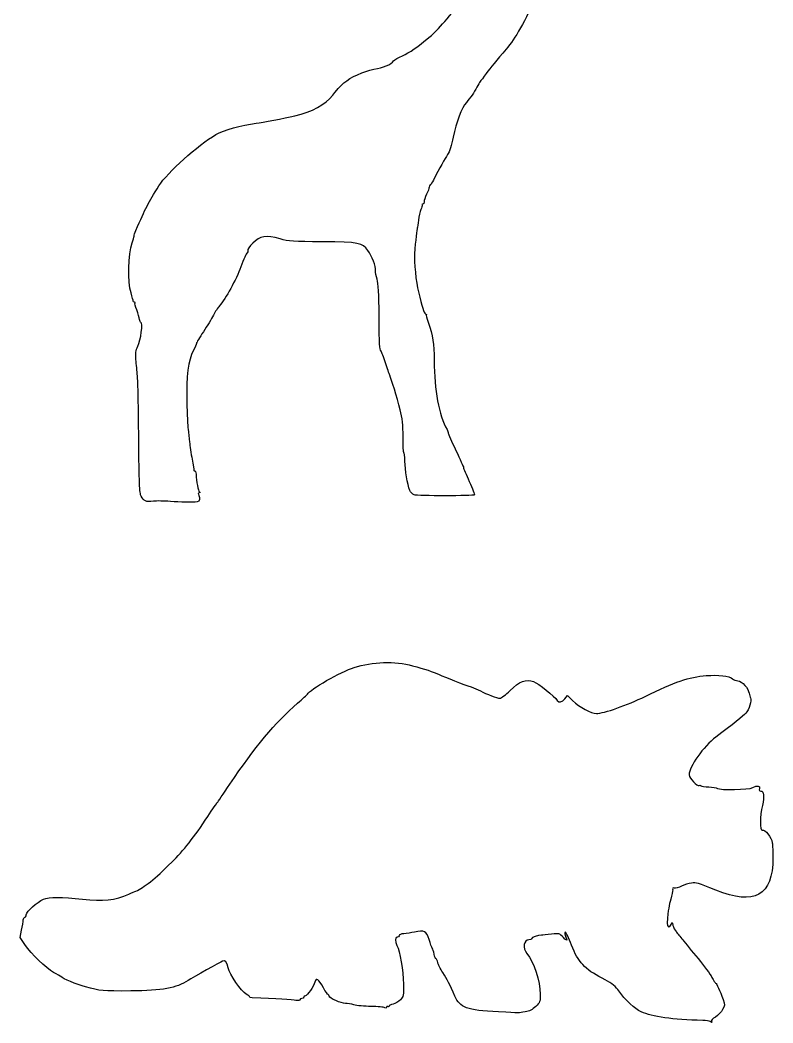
# Model space of a CAD drawing. Header units: centimetres. Extents: x -123 to 5, y -5 to 52.
# Drawn here: x -4.185 to -1.55, y -4.752 to -1.244 of the extents above; entities that cross this region are included whole.
import ezdxf

# ---------------------------------------------------------------- set-up
doc = ezdxf.new("R2010")
doc.units = ezdxf.units.CM
doc.header["$MEASUREMENT"] = 0
doc.layers.add('Layer 1', color=7, linetype='Continuous')

msp = doc.modelspace()

# ---------------------------------------------------------------- linework, layer by layer
at = {"layer": 'Layer 1'}
for points, knots in [([(-3.56467, -2.92963), (-3.55689, -2.92879), (-3.55367, -2.9161), (-3.5588, -2.90651), (-3.5588, -2.90651), (-3.56222, -2.90011), (-3.56194, -2.89792), (-3.55767, -2.89787), (-3.55767, -2.89787), (-3.55377, -2.89783), (-3.5535, -2.89676), (-3.55683, -2.89453), (-3.55683, -2.89453), (-3.56177, -2.89122), (-3.56819, -2.85854), (-3.56899, -2.83263), (-3.56899, -2.83263), (-3.56923, -2.82486), (-3.571, -2.81947), (-3.57293, -2.82066), (-3.57293, -2.82066), (-3.57485, -2.82185), (-3.57646, -2.8212), (-3.57651, -2.81922), (-3.57651, -2.81922), (-3.57655, -2.81724), (-3.57941, -2.7996), (-3.58286, -2.78003), (-3.58286, -2.78003), (-3.58631, -2.76045), (-3.59035, -2.73342), (-3.59184, -2.71996), (-3.59184, -2.71996), (-3.59333, -2.7065), (-3.59564, -2.68648), (-3.59697, -2.67547), (-3.59697, -2.67547), (-3.5983, -2.66446), (-3.60016, -2.62141), (-3.60111, -2.57981), (-3.60111, -2.57981), (-3.60314, -2.49041), (-3.59599, -2.43313), (-3.57878, -2.40081), (-3.57878, -2.40081), (-3.57259, -2.38918), (-3.56752, -2.37749), (-3.56752, -2.37483), (-3.56752, -2.37483), (-3.56752, -2.37218), (-3.55666, -2.35388), (-3.54339, -2.33416), (-3.54339, -2.33416), (-3.53012, -2.31445), (-3.5143, -2.28857), (-3.50824, -2.27666), (-3.50824, -2.27666), (-3.50218, -2.26475), (-3.49283, -2.25), (-3.48748, -2.24388), (-3.48748, -2.24388), (-3.46524, -2.21848), (-3.42864, -2.15218), (-3.4121, -2.10733), (-3.4121, -2.10733), (-3.40237, -2.08095), (-3.39243, -2.0587), (-3.39001, -2.05789), (-3.39001, -2.05789), (-3.38759, -2.05708), (-3.38667, -2.05367), (-3.38796, -2.0503), (-3.38796, -2.0503), (-3.38929, -2.04683), (-3.38182, -2.03568), (-3.37075, -2.02461), (-3.37075, -2.02461), (-3.34493, -1.99879), (-3.32412, -1.99542), (-3.27523, -2.00915), (-3.27523, -2.00915), (-3.24412, -2.01788), (-3.22869, -2.01899), (-3.12726, -2.01974), (-3.12726, -2.01974), (-2.99717, -2.0207), (-2.98727, -2.02257), (-2.96772, -2.04983), (-2.96772, -2.04983), (-2.95318, -2.07011), (-2.93992, -2.10499), (-2.9409, -2.12042), (-2.9409, -2.12042), (-2.94125, -2.12592), (-2.93882, -2.13943), (-2.9355, -2.15045), (-2.9355, -2.15045), (-2.93129, -2.1644), (-2.92916, -2.20284), (-2.92845, -2.27726), (-2.92845, -2.27726), (-2.92742, -2.38532), (-2.92695, -2.39324), (-2.92108, -2.40263), (-2.92108, -2.40263), (-2.91928, -2.40551), (-2.91271, -2.42353), (-2.90648, -2.44267), (-2.90648, -2.44267), (-2.90025, -2.46182), (-2.89337, -2.48149), (-2.89119, -2.48638), (-2.89119, -2.48638), (-2.88512, -2.50001), (-2.86627, -2.56281), (-2.85499, -2.60696), (-2.85499, -2.60696), (-2.84717, -2.63757), (-2.84483, -2.65933), (-2.8447, -2.70285), (-2.8447, -2.70285), (-2.8446, -2.73381), (-2.84324, -2.75835), (-2.84167, -2.75739), (-2.84167, -2.75739), (-2.8401, -2.75643), (-2.83861, -2.76975), (-2.83834, -2.78698), (-2.83834, -2.78698), (-2.83787, -2.81815), (-2.82945, -2.86715), (-2.82069, -2.88978), (-2.82069, -2.88978), (-2.81817, -2.8963), (-2.81148, -2.90325), (-2.80583, -2.90523), (-2.80583, -2.90523), (-2.79584, -2.90873), (-2.59793, -2.90869), (-2.59443, -2.90519), (-2.59443, -2.90519), (-2.59347, -2.90423), (-2.60179, -2.88317), (-2.61292, -2.85839), (-2.61292, -2.85839), (-2.62405, -2.83362), (-2.63316, -2.81148), (-2.63316, -2.80921), (-2.63316, -2.80921), (-2.63316, -2.80693), (-2.64517, -2.77995), (-2.65986, -2.74925), (-2.65986, -2.74925), (-2.67454, -2.71855), (-2.68656, -2.69137), (-2.68656, -2.68884), (-2.68656, -2.68884), (-2.68656, -2.68631), (-2.68849, -2.68077), (-2.69086, -2.67652), (-2.69086, -2.67652), (-2.71913, -2.62568), (-2.7354, -2.53816), (-2.73567, -2.43538), (-2.73567, -2.43538), (-2.73583, -2.37433), (-2.73978, -2.34949), (-2.75711, -2.3006), (-2.75711, -2.3006), (-2.7621, -2.28653), (-2.76478, -2.27499), (-2.76308, -2.27495), (-2.76308, -2.27495), (-2.76138, -2.27491), (-2.76258, -2.27323), (-2.76576, -2.27122), (-2.76576, -2.27122), (-2.77132, -2.2677), (-2.77804, -2.24744), (-2.79115, -2.19468), (-2.79115, -2.19468), (-2.79901, -2.16305), (-2.8067, -2.08738), (-2.80468, -2.06144), (-2.80468, -2.06144), (-2.80109, -2.01529), (-2.79659, -1.97445), (-2.79475, -1.9713), (-2.79475, -1.9713), (-2.79366, -1.96944), (-2.79177, -1.9569), (-2.79054, -1.94343), (-2.79054, -1.94343), (-2.78931, -1.92996), (-2.78554, -1.9136), (-2.78216, -1.90708), (-2.78216, -1.90708), (-2.77878, -1.90056), (-2.77702, -1.89358), (-2.77827, -1.89156), (-2.77827, -1.89156), (-2.77951, -1.88955), (-2.77841, -1.8879), (-2.77582, -1.8879), (-2.77582, -1.8879), (-2.77323, -1.8879), (-2.77111, -1.88427), (-2.77111, -1.87984), (-2.77111, -1.87984), (-2.77111, -1.87541), (-2.76711, -1.86349), (-2.76221, -1.85336), (-2.76221, -1.85336), (-2.75732, -1.84323), (-2.75331, -1.83201), (-2.75331, -1.82842), (-2.75331, -1.82842), (-2.75331, -1.82484), (-2.75181, -1.82123), (-2.74997, -1.82042), (-2.74997, -1.82042), (-2.74813, -1.8196), (-2.74302, -1.81193), (-2.7386, -1.80336), (-2.7386, -1.80336), (-2.71719, -1.76187), (-2.69854, -1.72849), (-2.68887, -1.71437), (-2.68887, -1.71437), (-2.68206, -1.70443), (-2.67492, -1.68225), (-2.66911, -1.65304), (-2.66911, -1.65304), (-2.65912, -1.60282), (-2.63889, -1.54937), (-2.62321, -1.53178), (-2.62321, -1.53178), (-2.60925, -1.51611), (-2.59592, -1.49685), (-2.58667, -1.47897), (-2.58667, -1.47897), (-2.58236, -1.47063), (-2.57705, -1.46162), (-2.57487, -1.45895), (-2.57487, -1.45895), (-2.57269, -1.45627), (-2.56339, -1.44379), (-2.55421, -1.43122), (-2.55421, -1.43122), (-2.53878, -1.41009), (-2.51825, -1.38507), (-2.48373, -1.34532), (-2.48373, -1.34532), (-2.45166, -1.30839), (-2.41937, -1.25077), (-2.37377, -1.1491), (-2.37377, -1.1491), (-2.35952, -1.11733), (-2.34292, -1.09784), (-2.32026, -1.08628), (-2.32026, -1.08628), (-2.30519, -1.07859), (-2.29761, -1.07754), (-2.27521, -1.08004), (-2.27521, -1.08004), (-2.2604, -1.08169), (-2.22926, -1.08418), (-2.20602, -1.08556), (-2.20602, -1.08556), (-2.16571, -1.08797), (-2.12894, -1.09887), (-2.12079, -1.11083), (-2.12079, -1.11083), (-2.11918, -1.11319), (-2.10917, -1.1153), (-2.09854, -1.11553), (-2.09854, -1.11553), (-2.09854, -1.11553), (-2.07921, -1.11594), (-2.07921, -1.11594), (-2.07921, -1.11594), (-2.07921, -1.11594), (-2.07773, -1.09369), (-2.07773, -1.09369), (-2.07773, -1.09369), (-2.07475, -1.04911), (-2.09536, -0.99088), (-2.12339, -0.96466), (-2.12339, -0.96466), (-2.14804, -0.9416), (-2.1678, -0.92461), (-2.17924, -0.91666), (-2.17924, -0.91666), (-2.2094, -0.89569), (-2.2546, -0.84498), (-2.26848, -0.81654), (-2.26848, -0.81654), (-2.28367, -0.78542), (-2.30657, -0.74911), (-2.31473, -0.74321), (-2.31473, -0.74321), (-2.31734, -0.74132), (-2.32559, -0.74084), (-2.33307, -0.74214), (-2.33307, -0.74214), (-2.36043, -0.74689), (-2.40485, -0.74536), (-2.4147, -0.73933), (-2.4147, -0.73933), (-2.4234, -0.73401), (-2.42533, -0.73432), (-2.43098, -0.74193), (-2.43098, -0.74193), (-2.43716, -0.75027), (-2.43739, -0.7502), (-2.43752, -0.73971), (-2.43752, -0.73971), (-2.43765, -0.7295), (-2.43796, -0.72937), (-2.44267, -0.73748), (-2.44267, -0.73748), (-2.45019, -0.75045), (-2.44634, -0.80078), (-2.43796, -0.79892), (-2.43796, -0.79892), (-2.4351, -0.79829), (-2.43294, -0.80355), (-2.43294, -0.81116), (-2.43294, -0.81116), (-2.43294, -0.82831), (-2.42624, -0.82831), (-2.42026, -0.81116), (-2.42026, -0.81116), (-2.4177, -0.80382), (-2.41362, -0.79781), (-2.41119, -0.79781), (-2.41119, -0.79781), (-2.40874, -0.79781), (-2.40962, -0.80327), (-2.41316, -0.81005), (-2.41316, -0.81005), (-2.41976, -0.82269), (-2.42118, -0.86681), (-2.41563, -0.88673), (-2.41563, -0.88673), (-2.4136, -0.894), (-2.4149, -0.90051), (-2.41941, -0.90578), (-2.41941, -0.90578), (-2.42318, -0.91018), (-2.42642, -0.91522), (-2.42661, -0.91698), (-2.42661, -0.91698), (-2.42953, -0.94403), (-2.43648, -0.95751), (-2.45989, -0.98158), (-2.45989, -0.98158), (-2.47647, -0.99863), (-2.48749, -1.00674), (-2.49107, -1.00453), (-2.49107, -1.00453), (-2.49436, -1.0025), (-2.49548, -1.00293), (-2.49383, -1.00561), (-2.49383, -1.00561), (-2.4923, -1.00808), (-2.49927, -1.01671), (-2.50931, -1.02478), (-2.50931, -1.02478), (-2.54106, -1.05029), (-2.56453, -1.07723), (-2.62915, -1.16232), (-2.62915, -1.16232), (-2.67858, -1.22741), (-2.72466, -1.2805), (-2.75011, -1.30167), (-2.75011, -1.30167), (-2.79359, -1.33786), (-2.82224, -1.35765), (-2.84675, -1.36846), (-2.84675, -1.36846), (-2.86021, -1.37439), (-2.87409, -1.38272), (-2.8776, -1.38697), (-2.8776, -1.38697), (-2.88765, -1.39913), (-2.91305, -1.40978), (-2.94686, -1.416), (-2.94686, -1.416), (-2.98167, -1.4224), (-3.02914, -1.44396), (-3.05141, -1.46348), (-3.05141, -1.46348), (-3.06782, -1.47786), (-3.06714, -1.47712), (-3.09063, -1.50641), (-3.09063, -1.50641), (-3.11819, -1.54078), (-3.16135, -1.56426), (-3.22364, -1.57877), (-3.22364, -1.57877), (-3.2611, -1.5875), (-3.33756, -1.60228), (-3.35843, -1.60482), (-3.35843, -1.60482), (-3.41094, -1.61123), (-3.47217, -1.62833), (-3.4998, -1.64431), (-3.4998, -1.64431), (-3.5619, -1.68023), (-3.67036, -1.77788), (-3.69881, -1.82347), (-3.69881, -1.82347), (-3.73663, -1.8841), (-3.74538, -1.90106), (-3.7795, -1.9798), (-3.7795, -1.9798), (-3.78284, -1.98751), (-3.78566, -1.99652), (-3.78577, -1.99982), (-3.78577, -1.99982), (-3.78587, -2.00312), (-3.78888, -2.01383), (-3.79244, -2.02362), (-3.79244, -2.02362), (-3.80676, -2.063), (-3.80888, -2.15934), (-3.79629, -2.19851), (-3.79629, -2.19851), (-3.79181, -2.21244), (-3.78857, -2.22535), (-3.78909, -2.22718), (-3.78909, -2.22718), (-3.78961, -2.22902), (-3.78769, -2.23052), (-3.78484, -2.23052), (-3.78484, -2.23052), (-3.78198, -2.23052), (-3.78087, -2.23174), (-3.78236, -2.23323), (-3.78236, -2.23323), (-3.78385, -2.23472), (-3.78115, -2.2459), (-3.77635, -2.25807), (-3.77635, -2.25807), (-3.77155, -2.27024), (-3.76723, -2.28504), (-3.76674, -2.29096), (-3.76674, -2.29096), (-3.76625, -2.29688), (-3.76399, -2.30172), (-3.76173, -2.30172), (-3.76173, -2.30172), (-3.7544, -2.30172), (-3.76239, -2.36367), (-3.77238, -2.38431), (-3.77238, -2.38431), (-3.7802, -2.40047), (-3.78141, -2.40881), (-3.77922, -2.4318), (-3.77922, -2.4318), (-3.77776, -2.44713), (-3.77534, -2.4727), (-3.77384, -2.4886), (-3.77384, -2.4886), (-3.77234, -2.50451), (-3.77036, -2.6026), (-3.76945, -2.70659), (-3.76945, -2.70659), (-3.76807, -2.86384), (-3.76665, -2.89805), (-3.76104, -2.90988), (-3.76104, -2.90988), (-3.75305, -2.92671), (-3.74343, -2.93055), (-3.7178, -2.92713), (-3.7178, -2.92713), (-3.70737, -2.92574), (-3.68081, -2.92611), (-3.65879, -2.92796), (-3.65879, -2.92796), (-3.6245, -2.93084), (-3.58277, -2.93158), (-3.56472, -2.92964), (-3.56472, -2.92964), (-3.56472, -2.92964), (-3.56467, -2.92963), (-3.56467, -2.92963)], [0, 0, 0, 0, 0.0081301, 0.0081301, 0.0081301, 0.0081301, 0.0162602, 0.0162602, 0.0162602, 0.0162602, 0.0243902, 0.0243902, 0.0243902, 0.0243902, 0.0325203, 0.0325203, 0.0325203, 0.0325203, 0.0406504, 0.0406504, 0.0406504, 0.0406504, 0.0487805, 0.0487805, 0.0487805, 0.0487805, 0.0569106, 0.0569106, 0.0569106, 0.0569106, 0.0650407, 0.0650407, 0.0650407, 0.0650407, 0.0731707, 0.0731707, 0.0731707, 0.0731707, 0.0813008, 0.0813008, 0.0813008, 0.0813008, 0.0894309, 0.0894309, 0.0894309, 0.0894309, 0.097561, 0.097561, 0.097561, 0.097561, 0.1056911, 0.1056911, 0.1056911, 0.1056911, 0.1138211, 0.1138211, 0.1138211, 0.1138211, 0.1219512, 0.1219512, 0.1219512, 0.1219512, 0.1300813, 0.1300813, 0.1300813, 0.1300813, 0.1382114, 0.1382114, 0.1382114, 0.1382114, 0.1463415, 0.1463415, 0.1463415, 0.1463415, 0.1544715, 0.1544715, 0.1544715, 0.1544715, 0.1626016, 0.1626016, 0.1626016, 0.1626016, 0.1707317, 0.1707317, 0.1707317, 0.1707317, 0.1788618, 0.1788618, 0.1788618, 0.1788618, 0.1869919, 0.1869919, 0.1869919, 0.1869919, 0.195122, 0.195122, 0.195122, 0.195122, 0.203252, 0.203252, 0.203252, 0.203252, 0.2113821, 0.2113821, 0.2113821, 0.2113821, 0.2195122, 0.2195122, 0.2195122, 0.2195122, 0.2276423, 0.2276423, 0.2276423, 0.2276423, 0.2357724, 0.2357724, 0.2357724, 0.2357724, 0.2439024, 0.2439024, 0.2439024, 0.2439024, 0.2520325, 0.2520325, 0.2520325, 0.2520325, 0.2601626, 0.2601626, 0.2601626, 0.2601626, 0.2682927, 0.2682927, 0.2682927, 0.2682927, 0.2764228, 0.2764228, 0.2764228, 0.2764228, 0.2845528, 0.2845528, 0.2845528, 0.2845528, 0.2926829, 0.2926829, 0.2926829, 0.2926829, 0.300813, 0.300813, 0.300813, 0.300813, 0.3089431, 0.3089431, 0.3089431, 0.3089431, 0.3170732, 0.3170732, 0.3170732, 0.3170732, 0.3252033, 0.3252033, 0.3252033, 0.3252033, 0.3333333, 0.3333333, 0.3333333, 0.3333333, 0.3414634, 0.3414634, 0.3414634, 0.3414634, 0.3495935, 0.3495935, 0.3495935, 0.3495935, 0.3577236, 0.3577236, 0.3577236, 0.3577236, 0.3658537, 0.3658537, 0.3658537, 0.3658537, 0.3739837, 0.3739837, 0.3739837, 0.3739837, 0.3821138, 0.3821138, 0.3821138, 0.3821138, 0.3902439, 0.3902439, 0.3902439, 0.3902439, 0.398374, 0.398374, 0.398374, 0.398374, 0.4065041, 0.4065041, 0.4065041, 0.4065041, 0.4146341, 0.4146341, 0.4146341, 0.4146341, 0.4227642, 0.4227642, 0.4227642, 0.4227642, 0.4308943, 0.4308943, 0.4308943, 0.4308943, 0.4390244, 0.4390244, 0.4390244, 0.4390244, 0.4471545, 0.4471545, 0.4471545, 0.4471545, 0.4552846, 0.4552846, 0.4552846, 0.4552846, 0.4634146, 0.4634146, 0.4634146, 0.4634146, 0.4715447, 0.4715447, 0.4715447, 0.4715447, 0.4796748, 0.4796748, 0.4796748, 0.4796748, 0.4878049, 0.4878049, 0.4878049, 0.4878049, 0.495935, 0.495935, 0.495935, 0.495935, 0.504065, 0.504065, 0.504065, 0.504065, 0.5121951, 0.5121951, 0.5121951, 0.5121951, 0.5203252, 0.5203252, 0.5203252, 0.5203252, 0.5284553, 0.5284553, 0.5284553, 0.5284553, 0.5365854, 0.5365854, 0.5365854, 0.5365854, 0.5447154, 0.5447154, 0.5447154, 0.5447154, 0.5528455, 0.5528455, 0.5528455, 0.5528455, 0.5609756, 0.5609756, 0.5609756, 0.5609756, 0.5691057, 0.5691057, 0.5691057, 0.5691057, 0.5772358, 0.5772358, 0.5772358, 0.5772358, 0.5853659, 0.5853659, 0.5853659, 0.5853659, 0.5934959, 0.5934959, 0.5934959, 0.5934959, 0.601626, 0.601626, 0.601626, 0.601626, 0.6097561, 0.6097561, 0.6097561, 0.6097561, 0.6178862, 0.6178862, 0.6178862, 0.6178862, 0.6260163, 0.6260163, 0.6260163, 0.6260163, 0.6341463, 0.6341463, 0.6341463, 0.6341463, 0.6422764, 0.6422764, 0.6422764, 0.6422764, 0.6504065, 0.6504065, 0.6504065, 0.6504065, 0.6585366, 0.6585366, 0.6585366, 0.6585366, 0.6666667, 0.6666667, 0.6666667, 0.6666667, 0.6747967, 0.6747967, 0.6747967, 0.6747967, 0.6829268, 0.6829268, 0.6829268, 0.6829268, 0.6910569, 0.6910569, 0.6910569, 0.6910569, 0.699187, 0.699187, 0.699187, 0.699187, 0.7073171, 0.7073171, 0.7073171, 0.7073171, 0.7154472, 0.7154472, 0.7154472, 0.7154472, 0.7235772, 0.7235772, 0.7235772, 0.7235772, 0.7317073, 0.7317073, 0.7317073, 0.7317073, 0.7398374, 0.7398374, 0.7398374, 0.7398374, 0.7479675, 0.7479675, 0.7479675, 0.7479675, 0.7560976, 0.7560976, 0.7560976, 0.7560976, 0.7642276, 0.7642276, 0.7642276, 0.7642276, 0.7723577, 0.7723577, 0.7723577, 0.7723577, 0.7804878, 0.7804878, 0.7804878, 0.7804878, 0.7886179, 0.7886179, 0.7886179, 0.7886179, 0.796748, 0.796748, 0.796748, 0.796748, 0.804878, 0.804878, 0.804878, 0.804878, 0.8130081, 0.8130081, 0.8130081, 0.8130081, 0.8211382, 0.8211382, 0.8211382, 0.8211382, 0.8292683, 0.8292683, 0.8292683, 0.8292683, 0.8373984, 0.8373984, 0.8373984, 0.8373984, 0.8455285, 0.8455285, 0.8455285, 0.8455285, 0.8536585, 0.8536585, 0.8536585, 0.8536585, 0.8617886, 0.8617886, 0.8617886, 0.8617886, 0.8699187, 0.8699187, 0.8699187, 0.8699187, 0.8780488, 0.8780488, 0.8780488, 0.8780488, 0.8861789, 0.8861789, 0.8861789, 0.8861789, 0.8943089, 0.8943089, 0.8943089, 0.8943089, 0.902439, 0.902439, 0.902439, 0.902439, 0.9105691, 0.9105691, 0.9105691, 0.9105691, 0.9186992, 0.9186992, 0.9186992, 0.9186992, 0.9268293, 0.9268293, 0.9268293, 0.9268293, 0.9349593, 0.9349593, 0.9349593, 0.9349593, 0.9430894, 0.9430894, 0.9430894, 0.9430894, 0.9512195, 0.9512195, 0.9512195, 0.9512195, 0.9593496, 0.9593496, 0.9593496, 0.9593496, 0.9674797, 0.9674797, 0.9674797, 0.9674797, 0.9756098, 0.9756098, 0.9756098, 0.9756098, 0.9837398, 0.9837398, 0.9837398, 0.9837398, 1, 1, 1, 1]), ([(-1.76582, -4.74661), (-1.76728, -4.74425), (-1.76085, -4.73751), (-1.75153, -4.73162), (-1.75153, -4.73162), (-1.74221, -4.72574), (-1.7309, -4.71408), (-1.72639, -4.70572), (-1.72639, -4.70572), (-1.71877, -4.69157), (-1.71868, -4.6891), (-1.72508, -4.67024), (-1.72508, -4.67024), (-1.7354, -4.63985), (-1.7476, -4.61297), (-1.75108, -4.61297), (-1.75108, -4.61297), (-1.75278, -4.61297), (-1.75868, -4.60393), (-1.7642, -4.59287), (-1.7642, -4.59287), (-1.76972, -4.58182), (-1.7914, -4.55228), (-1.81238, -4.52724), (-1.81238, -4.52724), (-1.83336, -4.5022), (-1.8575, -4.4727), (-1.86602, -4.46169), (-1.86602, -4.46169), (-1.87454, -4.45068), (-1.88517, -4.43766), (-1.88964, -4.43277), (-1.88964, -4.43277), (-1.89411, -4.42788), (-1.89896, -4.418), (-1.90041, -4.41083), (-1.90041, -4.41083), (-1.90295, -4.39824), (-1.90318, -4.39814), (-1.90677, -4.40787), (-1.90677, -4.40787), (-1.91154, -4.42076), (-1.92192, -4.41744), (-1.92073, -4.4034), (-1.92073, -4.4034), (-1.9165, -4.35323), (-1.91458, -4.34076), (-1.90779, -4.31931), (-1.90779, -4.31931), (-1.90353, -4.30585), (-1.90057, -4.29105), (-1.90121, -4.28643), (-1.90121, -4.28643), (-1.90205, -4.28033), (-1.90042, -4.27877), (-1.89524, -4.28076), (-1.89524, -4.28076), (-1.89132, -4.28227), (-1.88016, -4.27936), (-1.87045, -4.2743), (-1.87045, -4.2743), (-1.86074, -4.26924), (-1.84512, -4.26407), (-1.83575, -4.26281), (-1.83575, -4.26281), (-1.81895, -4.26056), (-1.81408, -4.26199), (-1.75033, -4.28795), (-1.75033, -4.28795), (-1.61471, -4.34317), (-1.55106, -4.30709), (-1.55055, -4.17471), (-1.55055, -4.17471), (-1.55047, -4.15513), (-1.55155, -4.13144), (-1.55294, -4.12207), (-1.55294, -4.12207), (-1.55577, -4.10295), (-1.57842, -4.07379), (-1.58769, -4.07735), (-1.58769, -4.07735), (-1.59632, -4.08066), (-1.59626, -4.02892), (-1.58759, -3.99153), (-1.58759, -3.99153), (-1.58004, -3.95897), (-1.58195, -3.94111), (-1.59298, -3.94111), (-1.59298, -3.94111), (-1.5979, -3.94111), (-1.59937, -3.93837), (-1.59776, -3.93221), (-1.59776, -3.93221), (-1.595, -3.92165), (-1.60438, -3.9204), (-1.6213, -3.92906), (-1.6213, -3.92906), (-1.63582, -3.9365), (-1.73598, -3.93858), (-1.74437, -3.93161), (-1.74437, -3.93161), (-1.74766, -3.92888), (-1.7614, -3.92664), (-1.7749, -3.92664), (-1.7749, -3.92664), (-1.7884, -3.92664), (-1.80054, -3.92486), (-1.80189, -3.92267), (-1.80189, -3.92267), (-1.80324, -3.92049), (-1.80616, -3.91983), (-1.80838, -3.9212), (-1.80838, -3.9212), (-1.81532, -3.92549), (-1.84377, -3.89606), (-1.84377, -3.88458), (-1.84377, -3.88458), (-1.84377, -3.85574), (-1.79365, -3.78507), (-1.74973, -3.75199), (-1.74973, -3.75199), (-1.69202, -3.70853), (-1.65306, -3.67749), (-1.64536, -3.66887), (-1.64536, -3.66887), (-1.63436, -3.65654), (-1.62394, -3.62277), (-1.62876, -3.61508), (-1.62876, -3.61508), (-1.63065, -3.61207), (-1.63284, -3.60486), (-1.63364, -3.59906), (-1.63364, -3.59906), (-1.63592, -3.58246), (-1.65951, -3.55609), (-1.67308, -3.55496), (-1.67308, -3.55496), (-1.67958, -3.55442), (-1.68787, -3.55148), (-1.6915, -3.54842), (-1.6915, -3.54842), (-1.70339, -3.5384), (-1.74182, -3.53369), (-1.78357, -3.53714), (-1.78357, -3.53714), (-1.84532, -3.54224), (-1.89355, -3.55863), (-1.99743, -3.60982), (-1.99743, -3.60982), (-2.05928, -3.6403), (-2.14307, -3.66967), (-2.16818, -3.66967), (-2.16818, -3.66967), (-2.18714, -3.66967), (-2.22687, -3.64804), (-2.25141, -3.62437), (-2.25141, -3.62437), (-2.25141, -3.62437), (-2.26973, -3.60669), (-2.26973, -3.60669), (-2.26973, -3.60669), (-2.26973, -3.60669), (-2.27875, -3.61816), (-2.27875, -3.61816), (-2.27875, -3.61816), (-2.28851, -3.63056), (-2.29951, -3.63299), (-2.30518, -3.62398), (-2.30518, -3.62398), (-2.31374, -3.61038), (-2.37254, -3.56347), (-2.38776, -3.55808), (-2.38776, -3.55808), (-2.41481, -3.54852), (-2.43761, -3.55717), (-2.47021, -3.58937), (-2.47021, -3.58937), (-2.4852, -3.60417), (-2.50105, -3.61628), (-2.50544, -3.61628), (-2.50544, -3.61628), (-2.51499, -3.61628), (-2.55319, -3.60211), (-2.57408, -3.59082), (-2.57408, -3.59082), (-2.58232, -3.58637), (-2.59707, -3.58007), (-2.60686, -3.57681), (-2.60686, -3.57681), (-2.63001, -3.56912), (-2.70097, -3.54161), (-2.7181, -3.53369), (-2.7181, -3.53369), (-2.73999, -3.52357), (-2.76911, -3.51386), (-2.81154, -3.50254), (-2.81154, -3.50254), (-2.87353, -3.48601), (-2.95144, -3.48831), (-3.01621, -3.50858), (-3.01621, -3.50858), (-3.06111, -3.52263), (-3.17238, -3.58628), (-3.17939, -3.60194), (-3.17939, -3.60194), (-3.18018, -3.60371), (-3.19585, -3.61818), (-3.2142, -3.63408), (-3.2142, -3.63408), (-3.29093, -3.70058), (-3.36496, -3.78914), (-3.4504, -3.91662), (-3.4504, -3.91662), (-3.47336, -3.95088), (-3.49325, -3.97991), (-3.4946, -3.98114), (-3.4946, -3.98114), (-3.49595, -3.98236), (-3.51093, -4.00439), (-3.5279, -4.03008), (-3.5279, -4.03008), (-3.57546, -4.10209), (-3.61239, -4.14891), (-3.65424, -4.19026), (-3.65424, -4.19026), (-3.71321, -4.24852), (-3.75179, -4.27955), (-3.77928, -4.29082), (-3.77928, -4.29082), (-3.78295, -4.29233), (-3.79416, -4.29721), (-3.80418, -4.30167), (-3.80418, -4.30167), (-3.8518, -4.32288), (-3.8946, -4.32756), (-3.96616, -4.31939), (-3.96616, -4.31939), (-4.03939, -4.31103), (-4.08238, -4.31116), (-4.10285, -4.31981), (-4.10285, -4.31981), (-4.12612, -4.32965), (-4.1609, -4.3611), (-4.16289, -4.37411), (-4.16289, -4.37411), (-4.16371, -4.37944), (-4.16633, -4.38347), (-4.16872, -4.38306), (-4.16872, -4.38306), (-4.17111, -4.38265), (-4.1733, -4.38666), (-4.17358, -4.39196), (-4.17358, -4.39196), (-4.17387, -4.39726), (-4.1765, -4.41328), (-4.17943, -4.42755), (-4.17943, -4.42755), (-4.17943, -4.42755), (-4.18476, -4.4535), (-4.18476, -4.4535), (-4.18476, -4.4535), (-4.18476, -4.4535), (-4.16822, -4.47752), (-4.16822, -4.47752), (-4.16822, -4.47752), (-4.14434, -4.51219), (-4.09419, -4.56074), (-4.06725, -4.57526), (-4.06725, -4.57526), (-4.05447, -4.58215), (-4.04302, -4.58896), (-4.0418, -4.5904), (-4.0418, -4.5904), (-4.03589, -4.59737), (-3.98686, -4.61782), (-3.95549, -4.62641), (-3.95549, -4.62641), (-3.90409, -4.64049), (-3.89697, -4.64112), (-3.79708, -4.6404), (-3.79708, -4.6404), (-3.68627, -4.63961), (-3.63903, -4.63094), (-3.59686, -4.60366), (-3.59686, -4.60366), (-3.57869, -4.5919), (-3.48402, -4.539), (-3.47594, -4.53608), (-3.47594, -4.53608), (-3.46656, -4.5327), (-3.46085, -4.53966), (-3.45672, -4.55956), (-3.45672, -4.55956), (-3.45208, -4.58191), (-3.41057, -4.64235), (-3.39357, -4.65152), (-3.39357, -4.65152), (-3.38577, -4.65573), (-3.38007, -4.66029), (-3.38091, -4.66165), (-3.38091, -4.66165), (-3.38175, -4.66301), (-3.37812, -4.66431), (-3.37285, -4.66454), (-3.37285, -4.66454), (-3.28845, -4.66822), (-3.23143, -4.6715), (-3.21977, -4.67335), (-3.21977, -4.67335), (-3.21121, -4.67471), (-3.20531, -4.67375), (-3.20531, -4.671), (-3.20531, -4.671), (-3.20531, -4.66844), (-3.20231, -4.66635), (-3.19864, -4.66635), (-3.19864, -4.66635), (-3.19497, -4.66635), (-3.19197, -4.66435), (-3.19197, -4.6619), (-3.19197, -4.6619), (-3.19197, -4.65945), (-3.18941, -4.65745), (-3.18629, -4.65745), (-3.18629, -4.65745), (-3.1798, -4.65745), (-3.15729, -4.62462), (-3.15349, -4.60962), (-3.15349, -4.60962), (-3.14902, -4.59197), (-3.14025, -4.59774), (-3.12305, -4.62964), (-3.12305, -4.62964), (-3.11612, -4.64249), (-3.10877, -4.653), (-3.10671, -4.653), (-3.10671, -4.653), (-3.10465, -4.653), (-3.10296, -4.6555), (-3.10296, -4.65856), (-3.10296, -4.65856), (-3.10296, -4.66561), (-3.06166, -4.68414), (-3.04589, -4.68417), (-3.04589, -4.68417), (-3.03935, -4.68417), (-3.02608, -4.68639), (-3.0164, -4.68908), (-3.0164, -4.68908), (-3.00672, -4.69177), (-2.97969, -4.69426), (-2.95633, -4.69462), (-2.95633, -4.69462), (-2.93297, -4.69498), (-2.91136, -4.69689), (-2.9083, -4.69887), (-2.9083, -4.69887), (-2.90502, -4.70099), (-2.90274, -4.70043), (-2.90274, -4.6975), (-2.90274, -4.6975), (-2.90274, -4.69476), (-2.90074, -4.69376), (-2.89829, -4.69528), (-2.89829, -4.69528), (-2.89584, -4.69679), (-2.89384, -4.69607), (-2.89384, -4.69367), (-2.89384, -4.69367), (-2.89384, -4.69127), (-2.8874, -4.6879), (-2.87952, -4.68617), (-2.87952, -4.68617), (-2.87165, -4.68444), (-2.86013, -4.6776), (-2.85394, -4.67097), (-2.85394, -4.67097), (-2.84342, -4.65971), (-2.84271, -4.65613), (-2.84329, -4.61703), (-2.84329, -4.61703), (-2.844, -4.5693), (-2.85559, -4.50092), (-2.86636, -4.48089), (-2.86636, -4.48089), (-2.87367, -4.4673), (-2.87292, -4.45279), (-2.86491, -4.45279), (-2.86491, -4.45279), (-2.86124, -4.45279), (-2.85824, -4.4502), (-2.85824, -4.44703), (-2.85824, -4.44703), (-2.85824, -4.44351), (-2.85176, -4.44089), (-2.84155, -4.44031), (-2.84155, -4.44031), (-2.83237, -4.43978), (-2.81567, -4.43707), (-2.80444, -4.43429), (-2.80444, -4.43429), (-2.7711, -4.42603), (-2.7618, -4.43082), (-2.75325, -4.46064), (-2.75325, -4.46064), (-2.74923, -4.47468), (-2.74435, -4.48817), (-2.74242, -4.49062), (-2.74242, -4.49062), (-2.74049, -4.49307), (-2.7375, -4.50258), (-2.73579, -4.51175), (-2.73579, -4.51175), (-2.73408, -4.52093), (-2.73114, -4.52844), (-2.72927, -4.52844), (-2.72927, -4.52844), (-2.7274, -4.52844), (-2.72473, -4.53395), (-2.72332, -4.54068), (-2.72332, -4.54068), (-2.72192, -4.54741), (-2.71393, -4.56343), (-2.70558, -4.57629), (-2.70558, -4.57629), (-2.69047, -4.59953), (-2.68062, -4.61856), (-2.66321, -4.65816), (-2.66321, -4.65816), (-2.64487, -4.69986), (-2.62381, -4.70753), (-2.51079, -4.71364), (-2.51079, -4.71364), (-2.43345, -4.71783), (-2.44217, -4.71781), (-2.41712, -4.71379), (-2.41712, -4.71379), (-2.40226, -4.7114), (-2.39196, -4.7061), (-2.38041, -4.69488), (-2.38041, -4.69488), (-2.36535, -4.68025), (-2.36437, -4.6776), (-2.36446, -4.6517), (-2.36446, -4.6517), (-2.36461, -4.60698), (-2.38736, -4.53836), (-2.41171, -4.50919), (-2.41171, -4.50919), (-2.42765, -4.4901), (-2.42319, -4.4617), (-2.40425, -4.4617), (-2.40425, -4.4617), (-2.39944, -4.4617), (-2.39551, -4.45985), (-2.39551, -4.4576), (-2.39551, -4.4576), (-2.39551, -4.45328), (-2.37129, -4.44461), (-2.35991, -4.44485), (-2.35991, -4.44485), (-2.35624, -4.44493), (-2.34076, -4.44349), (-2.32552, -4.44166), (-2.32552, -4.44166), (-2.29806, -4.43836), (-2.29766, -4.43847), (-2.28358, -4.45335), (-2.28358, -4.45335), (-2.27576, -4.46161), (-2.27044, -4.46537), (-2.27176, -4.4617), (-2.27176, -4.4617), (-2.2788, -4.44214), (-2.28003, -4.435), (-2.27637, -4.435), (-2.27637, -4.435), (-2.27414, -4.435), (-2.26449, -4.45544), (-2.25494, -4.48041), (-2.25494, -4.48041), (-2.23274, -4.53844), (-2.20791, -4.56531), (-2.14856, -4.59555), (-2.14856, -4.59555), (-2.11844, -4.6109), (-2.10486, -4.62081), (-2.09372, -4.63559), (-2.09372, -4.63559), (-2.06397, -4.67506), (-2.03489, -4.70255), (-2.01169, -4.71313), (-2.01169, -4.71313), (-1.97225, -4.73111), (-1.90193, -4.74108), (-1.79632, -4.74367), (-1.79632, -4.74367), (-1.78367, -4.74398), (-1.77183, -4.74573), (-1.76999, -4.74757), (-1.76999, -4.74757), (-1.76526, -4.7523), (-1.76267, -4.75171), (-1.76582, -4.74662), (-1.76582, -4.74662), (-1.76582, -4.74662), (-1.76582, -4.74661), (-1.76582, -4.74661)], [0, 0, 0, 0, 0.0078125, 0.0078125, 0.0078125, 0.0078125, 0.015625, 0.015625, 0.015625, 0.015625, 0.0234375, 0.0234375, 0.0234375, 0.0234375, 0.03125, 0.03125, 0.03125, 0.03125, 0.0390625, 0.0390625, 0.0390625, 0.0390625, 0.046875, 0.046875, 0.046875, 0.046875, 0.0546875, 0.0546875, 0.0546875, 0.0546875, 0.0625, 0.0625, 0.0625, 0.0625, 0.0703125, 0.0703125, 0.0703125, 0.0703125, 0.078125, 0.078125, 0.078125, 0.078125, 0.0859375, 0.0859375, 0.0859375, 0.0859375, 0.09375, 0.09375, 0.09375, 0.09375, 0.1015625, 0.1015625, 0.1015625, 0.1015625, 0.109375, 0.109375, 0.109375, 0.109375, 0.1171875, 0.1171875, 0.1171875, 0.1171875, 0.125, 0.125, 0.125, 0.125, 0.1328125, 0.1328125, 0.1328125, 0.1328125, 0.140625, 0.140625, 0.140625, 0.140625, 0.1484375, 0.1484375, 0.1484375, 0.1484375, 0.15625, 0.15625, 0.15625, 0.15625, 0.1640625, 0.1640625, 0.1640625, 0.1640625, 0.171875, 0.171875, 0.171875, 0.171875, 0.1796875, 0.1796875, 0.1796875, 0.1796875, 0.1875, 0.1875, 0.1875, 0.1875, 0.1953125, 0.1953125, 0.1953125, 0.1953125, 0.203125, 0.203125, 0.203125, 0.203125, 0.2109375, 0.2109375, 0.2109375, 0.2109375, 0.21875, 0.21875, 0.21875, 0.21875, 0.2265625, 0.2265625, 0.2265625, 0.2265625, 0.234375, 0.234375, 0.234375, 0.234375, 0.2421875, 0.2421875, 0.2421875, 0.2421875, 0.25, 0.25, 0.25, 0.25, 0.2578125, 0.2578125, 0.2578125, 0.2578125, 0.265625, 0.265625, 0.265625, 0.265625, 0.2734375, 0.2734375, 0.2734375, 0.2734375, 0.28125, 0.28125, 0.28125, 0.28125, 0.2890625, 0.2890625, 0.2890625, 0.2890625, 0.296875, 0.296875, 0.296875, 0.296875, 0.3046875, 0.3046875, 0.3046875, 0.3046875, 0.3125, 0.3125, 0.3125, 0.3125, 0.3203125, 0.3203125, 0.3203125, 0.3203125, 0.328125, 0.328125, 0.328125, 0.328125, 0.3359375, 0.3359375, 0.3359375, 0.3359375, 0.34375, 0.34375, 0.34375, 0.34375, 0.3515625, 0.3515625, 0.3515625, 0.3515625, 0.359375, 0.359375, 0.359375, 0.359375, 0.3671875, 0.3671875, 0.3671875, 0.3671875, 0.375, 0.375, 0.375, 0.375, 0.3828125, 0.3828125, 0.3828125, 0.3828125, 0.390625, 0.390625, 0.390625, 0.390625, 0.3984375, 0.3984375, 0.3984375, 0.3984375, 0.40625, 0.40625, 0.40625, 0.40625, 0.4140625, 0.4140625, 0.4140625, 0.4140625, 0.421875, 0.421875, 0.421875, 0.421875, 0.4296875, 0.4296875, 0.4296875, 0.4296875, 0.4375, 0.4375, 0.4375, 0.4375, 0.4453125, 0.4453125, 0.4453125, 0.4453125, 0.453125, 0.453125, 0.453125, 0.453125, 0.4609375, 0.4609375, 0.4609375, 0.4609375, 0.46875, 0.46875, 0.46875, 0.46875, 0.4765625, 0.4765625, 0.4765625, 0.4765625, 0.484375, 0.484375, 0.484375, 0.484375, 0.4921875, 0.4921875, 0.4921875, 0.4921875, 0.5, 0.5, 0.5, 0.5, 0.5078125, 0.5078125, 0.5078125, 0.5078125, 0.515625, 0.515625, 0.515625, 0.515625, 0.5234375, 0.5234375, 0.5234375, 0.5234375, 0.53125, 0.53125, 0.53125, 0.53125, 0.5390625, 0.5390625, 0.5390625, 0.5390625, 0.546875, 0.546875, 0.546875, 0.546875, 0.5546875, 0.5546875, 0.5546875, 0.5546875, 0.5625, 0.5625, 0.5625, 0.5625, 0.5703125, 0.5703125, 0.5703125, 0.5703125, 0.578125, 0.578125, 0.578125, 0.578125, 0.5859375, 0.5859375, 0.5859375, 0.5859375, 0.59375, 0.59375, 0.59375, 0.59375, 0.6015625, 0.6015625, 0.6015625, 0.6015625, 0.609375, 0.609375, 0.609375, 0.609375, 0.6171875, 0.6171875, 0.6171875, 0.6171875, 0.625, 0.625, 0.625, 0.625, 0.6328125, 0.6328125, 0.6328125, 0.6328125, 0.640625, 0.640625, 0.640625, 0.640625, 0.6484375, 0.6484375, 0.6484375, 0.6484375, 0.65625, 0.65625, 0.65625, 0.65625, 0.6640625, 0.6640625, 0.6640625, 0.6640625, 0.671875, 0.671875, 0.671875, 0.671875, 0.6796875, 0.6796875, 0.6796875, 0.6796875, 0.6875, 0.6875, 0.6875, 0.6875, 0.6953125, 0.6953125, 0.6953125, 0.6953125, 0.703125, 0.703125, 0.703125, 0.703125, 0.7109375, 0.7109375, 0.7109375, 0.7109375, 0.71875, 0.71875, 0.71875, 0.71875, 0.7265625, 0.7265625, 0.7265625, 0.7265625, 0.734375, 0.734375, 0.734375, 0.734375, 0.7421875, 0.7421875, 0.7421875, 0.7421875, 0.75, 0.75, 0.75, 0.75, 0.7578125, 0.7578125, 0.7578125, 0.7578125, 0.765625, 0.765625, 0.765625, 0.765625, 0.7734375, 0.7734375, 0.7734375, 0.7734375, 0.78125, 0.78125, 0.78125, 0.78125, 0.7890625, 0.7890625, 0.7890625, 0.7890625, 0.796875, 0.796875, 0.796875, 0.796875, 0.8046875, 0.8046875, 0.8046875, 0.8046875, 0.8125, 0.8125, 0.8125, 0.8125, 0.8203125, 0.8203125, 0.8203125, 0.8203125, 0.828125, 0.828125, 0.828125, 0.828125, 0.8359375, 0.8359375, 0.8359375, 0.8359375, 0.84375, 0.84375, 0.84375, 0.84375, 0.8515625, 0.8515625, 0.8515625, 0.8515625, 0.859375, 0.859375, 0.859375, 0.859375, 0.8671875, 0.8671875, 0.8671875, 0.8671875, 0.875, 0.875, 0.875, 0.875, 0.8828125, 0.8828125, 0.8828125, 0.8828125, 0.890625, 0.890625, 0.890625, 0.890625, 0.8984375, 0.8984375, 0.8984375, 0.8984375, 0.90625, 0.90625, 0.90625, 0.90625, 0.9140625, 0.9140625, 0.9140625, 0.9140625, 0.921875, 0.921875, 0.921875, 0.921875, 0.9296875, 0.9296875, 0.9296875, 0.9296875, 0.9375, 0.9375, 0.9375, 0.9375, 0.9453125, 0.9453125, 0.9453125, 0.9453125, 0.953125, 0.953125, 0.953125, 0.953125, 0.9609375, 0.9609375, 0.9609375, 0.9609375, 0.96875, 0.96875, 0.96875, 0.96875, 0.9765625, 0.9765625, 0.9765625, 0.9765625, 0.984375, 0.984375, 0.984375, 0.984375, 1, 1, 1, 1])]:
    msp.add_open_spline(points, degree=3, knots=knots, dxfattribs=at)

doc.saveas('drawing.dxf')
